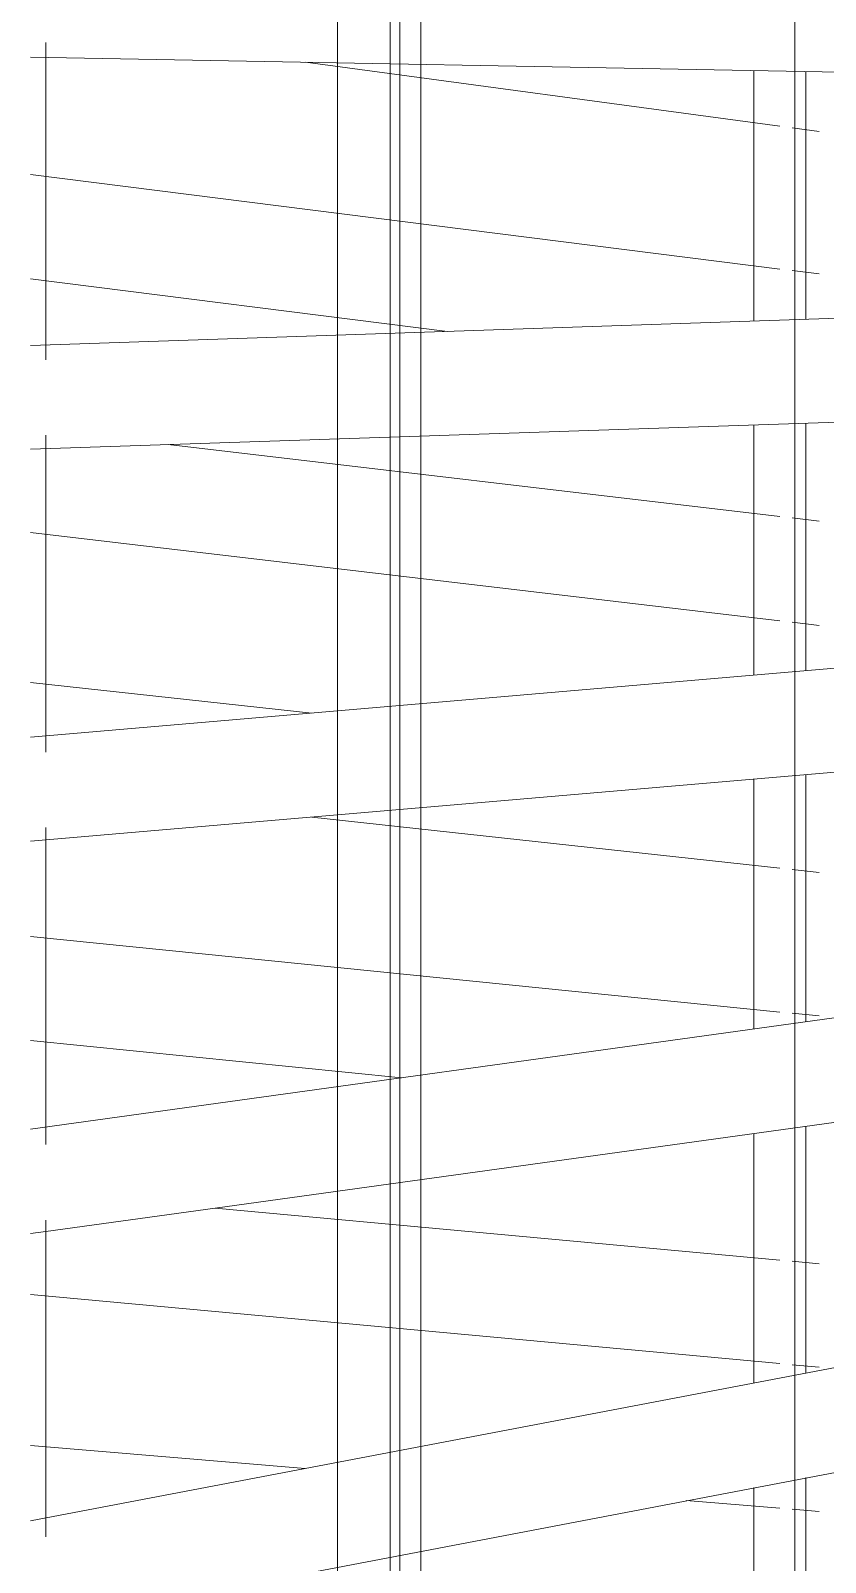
# Model space of a CAD drawing. Header units: millimetres. Extents: x 886808 to 1650903, y -1008069 to 230892.
# Drawn here: x 1049547.2 to 1049777.1, y -407388.2 to -406944.9 of the extents above; entities that cross this region are included whole.
import ezdxf

# ---------------------------------------------------------------- set-up
doc = ezdxf.new("R2010")
doc.units = ezdxf.units.MM
doc.layers.get('0').update_dxf_attribs({"lineweight": 0})
doc.layers.add('0.NETMANHNHAT-0.05', color=251, linetype='Continuous', lineweight=0)
doc.layers.add('A_Dim', color=8, linetype='Continuous', lineweight=5)

# ---------------------------------------------------------------- blocks, each defined once
blk = doc.blocks.new('A$C14C457CE')
for p, q in [((8880.19, 2442.33), (8880.19, 2534.14)), ((8875.8, 2529.93), (9389.49, 2520.33)), ((9092.5, 2509.91), (8955.28, 2528.45)), ((9085, 2526.02), (9085, 2453.52)), ((9100, 2525.74), (9100, 2454.02)), ((9103.88, 2508.37), (9096.12, 2509.42)), ((9092.5, 2468.6), (8875.8, 2495.99)), ((8996.37, 2450.53), (8875.8, 2465.77)), ((9103.88, 2467.16), (9096.12, 2468.15)), ((8875.8, 2446.47), (9389.39, 2463.76)), ((8875.8, 2416.46), (9389.45, 2433.75)), ((8880.19, 2328.78), (8880.19, 2420.55)), ((9085, 2423.5), (9085, 2351.07)), ((9100, 2424.01), (9100, 2352.36)), ((9092.5, 2396.98), (8915.62, 2417.8)), ((9103.88, 2395.64), (9096.12, 2396.55)), ((9092.5, 2366.81), (8875.8, 2392.32)), ((8875.8, 2333.07), (9389.39, 2377.25)), ((9103.88, 2365.47), (9096.12, 2366.39)), ((8957.16, 2340.07), (8875.8, 2348.95)), ((8875.8, 2302.97), (9389.42, 2347.15)), ((9085, 2320.97), (9085, 2248.64)), ((9100, 2322.26), (9100, 2250.72)), ((9092.5, 2295.19), (8957.15, 2309.97)), ((8880.19, 2215.23), (8880.19, 2306.95)), ((9103.88, 2293.95), (9096.12, 2294.8)), ((8875.8, 2219.69), (9389.39, 2290.76)), ((9092.5, 2253.57), (8875.8, 2275.38)), ((8929.19, 2196.85), (9387.4, 2260.25)), ((9103.88, 2252.42), (9096.12, 2253.21)), ((8983.11, 2234.54), (8875.8, 2245.34)), ((9085, 2218.41), (9085, 2146.23)), ((9100, 2220.48), (9100, 2149.09)), ((8875.8, 2106.33), (9371.71, 2200.92)), ((8880.19, 2190.07), (8929.19, 2196.85)), ((9092.5, 2181.79), (8929.19, 2196.85)), ((8875.8, 2189.46), (8880.19, 2190.07)), ((8880.19, 2101.7), (8880.19, 2193.33)), ((9103.88, 2180.74), (9096.12, 2181.46)), ((9092.5, 2151.82), (8875.8, 2171.8)), ((8875.8, 2075.93), (9371.71, 2170.51)), ((9103.88, 2150.78), (9096.12, 2151.49)), ((8955.18, 2121.47), (8875.8, 2128.13)), ((9085, 2115.97), (9085, 2043.85)), ((9100, 2118.83), (9100, 2047.49)), ((9092.5, 2109.96), (9065.4, 2112.24)), ((9103.88, 2109.01), (9096.12, 2109.66))]:
    blk.add_line(p, q)

msp = doc.modelspace()

# ---------------------------------------------------------------- linework, layer by layer
at = {"layer": '0.NETMANHNHAT-0.05', "transparency": 33554636}
for p, q in [((1049635.98, -407682.49), (1049635.98, -406782.49)), ((1049651.23, -406782.49), (1049651.23, -407682.49)), ((1049654, -407682.49), (1049654, -406782.49)), ((1049660.03, -406782.49), (1049660.03, -407682.49)), ((1049768.27, -407682.49), (1049768.27, -406782.49))]:
    msp.add_line(p, q, dxfattribs=at)

# ---------------------------------------------------------------- block references
at = {"layer": 'A_Dim', "transparency": 33554636}
msp.add_blockref('A$C14C457CE', (1040671.39, -409482.49), dxfattribs=at)

doc.saveas('drawing.dxf')
